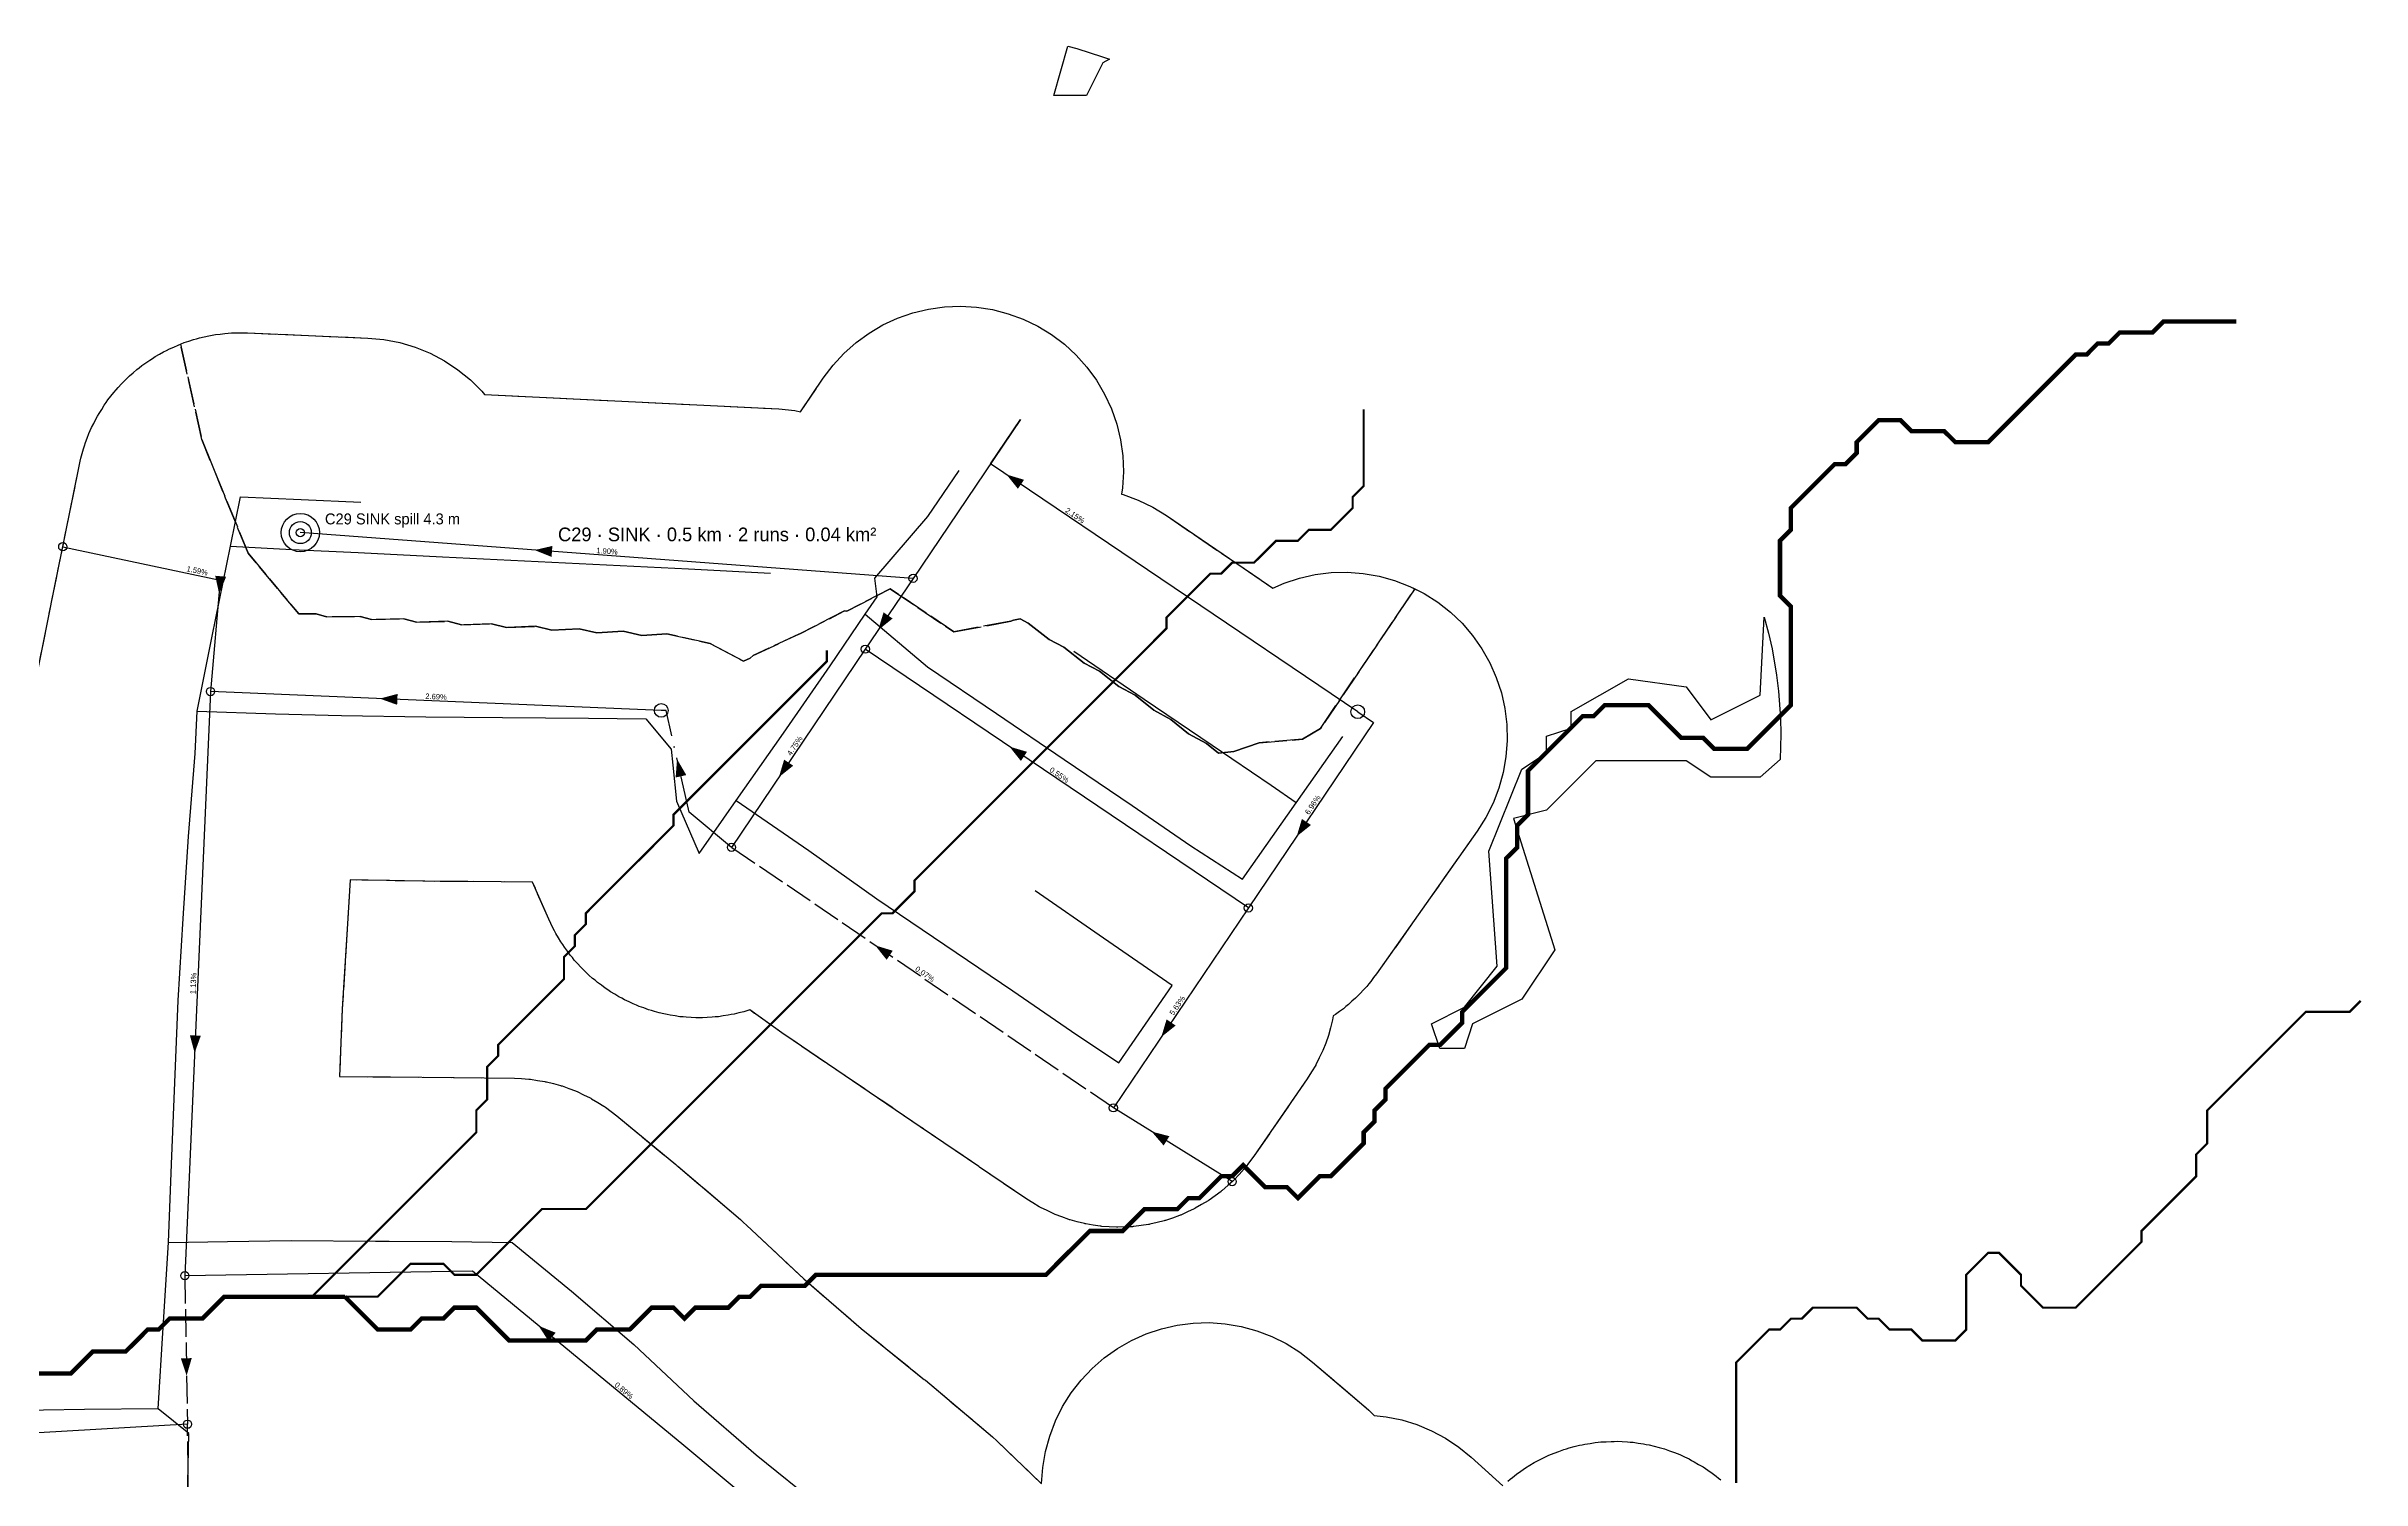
# Model space of a CAD drawing. Header units: metres. Extents: x 441395 to 476894, y 2561381 to 2578972.
# Drawn here: x 450723 to 451569, y 2570204 to 2570727 of the extents above; entities that cross this region are included whole.
import ezdxf
from ezdxf.enums import TextEntityAlignment as Align

# ---------------------------------------------------------------- set-up
doc = ezdxf.new("R2010")
doc.units = ezdxf.units.M
doc.header["$LTSCALE"] = 8
doc.linetypes.add('DASHDOT', pattern=[3.556, 2.54, -0.508, 0, -0.508])
doc.linetypes.add('DASHED', pattern=[1.524, 1.27, -0.254])
for name, color, linetype in [('A_ARROWS', 7, 'Continuous'), ('A_BUILT_2006', 252, 'Continuous'), ('A_CATCH_LABEL', 7, 'Continuous'), ('A_CATCHMENTS', 7, 'Continuous'), ('A_ENVELOPE', 3, 'Continuous'), ('A_GRADIENT', 8, 'Continuous'), ('A_JUNCTIONS', 8, 'Continuous'), ('A_OUTLET_LABEL', 7, 'Continuous'), ('A_OUTLETS', 7, 'Continuous'), ('A_RUNS', 7, 'Continuous'), ('A_STREAMS', 5, 'Continuous'), ('A_WADI', 4, 'Continuous')]:
    doc.layers.add(name, color=color, linetype=linetype)

msp = doc.modelspace()

# ---------------------------------------------------------------- linework, layer by layer
at = {"layer": 'A_ARROWS', "color": 1}
for points in [[(451074.04, 2570570.85), (451080.47, 2570568.92), (451078.23, 2570565.61)], [(450901.65, 2570543.23), (450908.18, 2570544.75), (450907.88, 2570540.76)]]:
    msp.add_solid(points, dxfattribs=at)
at = {"layer": 'A_ARROWS', "color": 3}
for points in [[(450786.45, 2570527.3), (450785.02, 2570533.86), (450789.01, 2570533.5)], [(451027.22, 2570514.06), (451029.14, 2570520.48), (451032.46, 2570518.24)], [(450845.16, 2570488.98), (450851.64, 2570490.71), (450851.47, 2570486.71)], [(450953.73, 2570466.85), (450957.1, 2570461.06), (450953.2, 2570460.17)], [(450990.91, 2570460.28), (450992.84, 2570466.71), (450996.15, 2570464.47)], [(451075.14, 2570471.46), (451081.56, 2570469.54), (451079.32, 2570466.22)], [(451180.05, 2570438.62), (451181.98, 2570445.04), (451185.29, 2570442.81)], [(451026.11, 2570398.84), (451032.52, 2570396.89), (451030.27, 2570393.58)], [(450777.49, 2570359.56), (450775.77, 2570366.04), (450779.77, 2570365.86)], [(451130.61, 2570365.39), (451132.53, 2570371.81), (451135.85, 2570369.58)], [(451127.08, 2570330.83), (451133.57, 2570329.15), (451131.46, 2570325.75)], [(450903.15, 2570259.89), (450909.36, 2570257.36), (450906.82, 2570254.27)], [(450774.57, 2570241.66), (450772.45, 2570248.02), (450776.45, 2570248.09)]]:
    msp.add_solid(points, dxfattribs=at)
at = {"layer": 'A_BUILT_2006', "color": 252}
for points in [[(451045.35, 2570555.54), (451056.76, 2570572.32)], [(450790.59, 2570544.61), (450794.24, 2570562.63)], [(450794.24, 2570562.63), (450816.45, 2570561.67)], [(450816.45, 2570561.67), (450838.2, 2570560.73)], [(451026, 2570533.01), (451045.35, 2570555.54)], [(450783.94, 2570511.75), (450790.59, 2570544.61)], [(450790.59, 2570544.61), (450813.06, 2570543.5)], [(450813.06, 2570543.5), (450837.24, 2570542.3)], [(450837.24, 2570542.3), (450868.05, 2570540.78)], [(450868.05, 2570540.78), (450898.01, 2570539.29)], [(450898.01, 2570539.29), (450927.98, 2570537.81)], [(450927.98, 2570537.81), (450957.94, 2570536.33)], [(450957.94, 2570536.33), (450987.9, 2570534.85)], [(451022.48, 2570519.82), (451026.82, 2570526.13), (451026, 2570533.01)], [(451009.7, 2570500.92), (451022.48, 2570519.82)], [(451022.48, 2570519.82), (451045.22, 2570500.54)], [(450778.46, 2570484.37), (450783.94, 2570511.75)], [(450992.55, 2570476.31), (451009.7, 2570500.92)], [(451045.22, 2570500.54), (451070.41, 2570483.52)], [(451124.4, 2570488.68), (451098.67, 2570506.24)], [(450777.67, 2570468.96), (450778.46, 2570484.37)], [(450778.46, 2570484.37), (450807.03, 2570483.48)], [(450807.03, 2570483.48), (450831.2, 2570482.84)], [(450831.2, 2570482.84), (450862, 2570482.27)], [(451070.41, 2570483.52), (451095.16, 2570466.73)], [(451149.25, 2570471.85), (451124.4, 2570488.68)], [(450862, 2570482.27), (450889.98, 2570482.05)], [(450889.98, 2570482.05), (450921.43, 2570481.8)], [(450921.43, 2570481.8), (450942.35, 2570481.65)], [(450942.35, 2570481.65), (450951.52, 2570470.48), (450952.14, 2570464.72)], [(450975.37, 2570451.72), (450992.55, 2570476.31)], [(451179.85, 2570450.86), (451196.98, 2570475.15)], [(450775.29, 2570438.57), (450777.67, 2570468.96)], [(451095.16, 2570466.73), (451120.01, 2570449.9)], [(451170.69, 2570457.19), (451149.25, 2570471.85)], [(450952.14, 2570464.72), (450953.54, 2570451.48), (450961.86, 2570432.39)], [(451179.85, 2570450.86), (451170.69, 2570457.19)], [(450961.86, 2570432.39), (450975.37, 2570451.72)], [(450975.37, 2570451.72), (451001.85, 2570433.54)], [(451120.01, 2570449.9), (451141.44, 2570435.24)], [(451160.23, 2570423.06), (451179.85, 2570450.86)], [(450773.29, 2570408.63), (450775.29, 2570438.57)], [(451001.85, 2570433.54), (451026.75, 2570415.83)], [(451141.44, 2570435.24), (451160.23, 2570423.06)], [(451026.75, 2570415.83), (451051.5, 2570399.05)], [(451109.49, 2570401.44), (451084.5, 2570418.8)], [(450771.49, 2570378.7), (450773.29, 2570408.63)], [(451051.5, 2570399.05), (451076.35, 2570382.22)], [(451134.52, 2570384.18), (451109.49, 2570401.44)], [(451076.35, 2570382.22), (451097.78, 2570367.56)], [(451115.04, 2570355.89), (451134.52, 2570384.18)], [(450770.28, 2570348.8), (450771.49, 2570378.7)], [(451097.78, 2570367.56), (451115.04, 2570355.89)], [(450769.08, 2570318.89), (450770.28, 2570348.8)], [(450767.93, 2570290.38), (450769.08, 2570318.89)], [(450765.99, 2570259.27), (450767.93, 2570290.38)], [(450767.93, 2570290.38), (450789.55, 2570290.73)], [(450789.55, 2570290.73), (450812.72, 2570291.1)], [(450812.72, 2570291.1), (450843.52, 2570290.85)], [(450843.52, 2570290.85), (450848.57, 2570290.83), (450871.5, 2570290.64)], [(450871.5, 2570290.64), (450893.52, 2570290.34)], [(450893.52, 2570290.34), (450915.13, 2570272.5)], [(450915.13, 2570272.5), (450937.96, 2570253.04)], [(450764.16, 2570229.59), (450765.99, 2570259.27)], [(450937.96, 2570253.04), (450959.81, 2570232.45)], [(450737.32, 2570229.36), (450707.33, 2570228.87)], [(450764.16, 2570229.59), (450737.32, 2570229.36)], [(450775.35, 2570220.55), (450764.16, 2570229.59)], [(450959.81, 2570232.45), (450982.56, 2570212.82)], [(450774.83, 2570190.56), (450775.35, 2570220.55)], [(450982.56, 2570212.82), (451005.9, 2570194)]]:
    msp.add_lwpolyline(points, dxfattribs=at)
at = {"layer": 'A_CATCHMENTS', "color": 1, "linetype": 'DASHED'}
msp.add_lwpolyline([(451014.93, 2570521.01), (450998.58, 2570512.61), (450998.22, 2570512.58), (450981.56, 2570504.71), (450980.43, 2570503.79), (450977.99, 2570502.69), (450965.81, 2570509.14), (450950, 2570512.66), (450940.83, 2570512.01), (450933.99, 2570513.58), (450924.38, 2570512.98), (450917.98, 2570514.49), (450907.93, 2570513.96), (450901.98, 2570515.4), (450891.48, 2570514.94), (450885.97, 2570516.31), (450875.03, 2570515.93), (450869.96, 2570517.22), (450858.58, 2570516.91), (450853.95, 2570518.12), (450842.13, 2570517.9), (450837.94, 2570519.02), (450825.68, 2570518.89), (450821.93, 2570519.91), (450815.56, 2570519.9), (450797.02, 2570542.11), (450780.09, 2570583.67), (450772.37, 2570618.46), (450772.6, 2570618.54), (450773.7, 2570619), (450775.37, 2570619.52), (450777.03, 2570620.11), (450778.18, 2570620.39), (450779.32, 2570620.74), (450781.04, 2570621.1), (450782.74, 2570621.52), (450783.92, 2570621.69), (450785.09, 2570621.93), (450786.83, 2570622.11), (450788.57, 2570622.36), (450789.76, 2570622.41), (450790.94, 2570622.54), (450792.7, 2570622.55), (450794.45, 2570622.63), (450795.64, 2570622.57), (450796.83, 2570622.57), (450819.04, 2570621.61), (450819.04, 2570621.61), (450819.04, 2570621.61), (450840.79, 2570620.67), (450846.65, 2570620.13), (450852.44, 2570619.02), (450858.08, 2570617.34), (450863.53, 2570615.12), (450868.74, 2570612.37), (450873.66, 2570609.13), (450878.23, 2570605.42), (450882.42, 2570601.28), (450883.41, 2570600.09), (450900.98, 2570599.22), (450900.98, 2570599.22), (450900.98, 2570599.22), (450930.94, 2570597.74), (450930.94, 2570597.74), (450930.94, 2570597.74), (450960.9, 2570596.26), (450960.9, 2570596.26), (450960.9, 2570596.26), (450990.86, 2570594.77), (450996.72, 2570594.19), (450998.8, 2570593.78), (451007.15, 2570606.07), (451010.7, 2570610.77), (451014.69, 2570615.1), (451019.09, 2570619.01), (451023.84, 2570622.48), (451028.92, 2570625.47), (451034.26, 2570627.94), (451039.82, 2570629.88), (451045.55, 2570631.26), (451051.38, 2570632.08), (451057.26, 2570632.32), (451063.14, 2570631.98), (451068.96, 2570631.07), (451074.66, 2570629.59), (451080.18, 2570627.56), (451085.48, 2570625), (451090.51, 2570621.93), (451095.21, 2570618.39), (451099.54, 2570614.4), (451103.46, 2570610), (451106.93, 2570605.24), (451109.91, 2570600.17), (451112.39, 2570594.82), (451114.32, 2570589.26), (451115.71, 2570583.54), (451116.52, 2570577.71), (451116.76, 2570571.82), (451116.42, 2570565.95), (451116.06, 2570563.64), (451116.64, 2570563.49), (451122.17, 2570561.45), (451127.47, 2570558.88), (451132.49, 2570555.81), (451158.14, 2570538.3), (451171.36, 2570529.35), (451175.44, 2570531.15), (451181.03, 2570532.99), (451186.78, 2570534.28), (451192.62, 2570534.99), (451198.51, 2570535.13), (451204.38, 2570534.69), (451210.18, 2570533.68), (451215.85, 2570532.11), (451221.34, 2570529.98), (451223.2, 2570529.05), (451188.73, 2570478.01), (451182.18, 2570474.13), (451166.31, 2570472.88), (451157.11, 2570469.64), (451151.46, 2570469.08), (451147.16, 2570472.6), (451140.57, 2570476.17), (451134.14, 2570481.4), (451127.85, 2570484.76), (451121.11, 2570490.19), (451115.13, 2570493.36), (451108.08, 2570498.98), (451102.41, 2570501.95), (451095.06, 2570507.77), (451089.69, 2570510.55), (451082.03, 2570516.56), (451079.07, 2570518.07), (451076.6, 2570517.62), (451075.69, 2570517.26), (451054.87, 2570513.4), (451031.61, 2570529.1), (451015.77, 2570520.96), (451014.93, 2570521.01)], close=True, dxfattribs=at)
at = {"layer": 'A_CATCHMENTS', "color": 3, "linetype": 'DASHED'}
for points in [[(450719.63, 2570496.13), (450725.1, 2570523.52), (450725.12, 2570523.59), (450725.13, 2570523.66), (450731.79, 2570556.52), (450735.44, 2570574.54), (450735.73, 2570575.69), (450735.96, 2570576.86), (450736.46, 2570578.55), (450736.89, 2570580.25), (450737.29, 2570581.37), (450737.63, 2570582.51), (450738.29, 2570584.13), (450738.89, 2570585.78), (450739.4, 2570586.86), (450739.85, 2570587.96), (450740.67, 2570589.51), (450741.43, 2570591.1), (450742.04, 2570592.12), (450742.6, 2570593.17), (450743.56, 2570594.63), (450744.47, 2570596.14), (450745.18, 2570597.09), (450745.84, 2570598.08), (450746.95, 2570599.45), (450748, 2570600.85), (450748.8, 2570601.73), (450749.55, 2570602.66), (450750.78, 2570603.91), (450751.96, 2570605.2), (450752.85, 2570606), (450753.69, 2570606.85), (450755.04, 2570607.97), (450756.34, 2570609.14), (450757.3, 2570609.85), (450758.22, 2570610.61), (450759.67, 2570611.59), (450761.08, 2570612.63), (450762.11, 2570613.24), (450763.09, 2570613.91), (450764.64, 2570614.75), (450766.14, 2570615.64), (450767.22, 2570616.15), (450768.27, 2570616.71), (450769.89, 2570617.4), (450771.48, 2570618.14), (450772.37, 2570618.46), (450780.09, 2570583.67), (450797.02, 2570542.11), (450815.56, 2570519.9), (450821.93, 2570519.91), (450825.68, 2570518.89), (450837.94, 2570519.02), (450842.13, 2570517.9), (450853.95, 2570518.12), (450858.58, 2570516.91), (450869.96, 2570517.22), (450875.03, 2570515.93), (450885.97, 2570516.31), (450891.48, 2570514.94), (450901.98, 2570515.4), (450907.93, 2570513.96), (450917.98, 2570514.49), (450924.38, 2570512.98), (450933.99, 2570513.58), (450940.83, 2570512.01), (450950, 2570512.66), (450965.81, 2570509.14), (450977.99, 2570502.69), (450980.43, 2570503.79), (450981.56, 2570504.71), (450998.22, 2570512.58), (450998.58, 2570512.61), (451014.93, 2570521.01), (451015.77, 2570520.96), (451031.61, 2570529.1), (451054.87, 2570513.4), (451075.69, 2570517.26), (451076.6, 2570517.62), (451079.07, 2570518.07), (451082.03, 2570516.56), (451089.69, 2570510.55), (451095.06, 2570507.77), (451102.41, 2570501.95), (451108.08, 2570498.98), (451115.13, 2570493.36), (451121.11, 2570490.19), (451127.85, 2570484.76), (451134.14, 2570481.4), (451140.57, 2570476.17), (451147.16, 2570472.6), (451151.46, 2570469.08), (451157.11, 2570469.64), (451166.31, 2570472.88), (451182.18, 2570474.13), (451188.73, 2570478.01), (451223.2, 2570529.05), (451226.6, 2570527.33), (451231.57, 2570524.18), (451236.21, 2570520.55), (451240.47, 2570516.49), (451244.31, 2570512.02), (451247.7, 2570507.21), (451250.6, 2570502.08), (451252.98, 2570496.7), (451254.82, 2570491.1), (451256.11, 2570485.36), (451256.82, 2570479.51), (451256.96, 2570473.63), (451256.52, 2570467.75), (451255.51, 2570461.95), (451253.94, 2570456.28), (451251.81, 2570450.79), (451249.16, 2570445.53), (451246.01, 2570440.56), (451228.87, 2570416.27), (451228.87, 2570416.27), (451228.87, 2570416.27), (451209.26, 2570388.47), (451208.17, 2570387.09), (451207.14, 2570385.66), (451206.36, 2570384.77), (451205.63, 2570383.83), (451204.42, 2570382.56), (451203.25, 2570381.24), (451202.38, 2570380.43), (451201.57, 2570379.57), (451200.23, 2570378.42), (451198.94, 2570377.22), (451198, 2570376.5), (451197.11, 2570375.73), (451195.66, 2570374.72), (451194.27, 2570373.65), (451193.44, 2570373.14), (451193.2, 2570371.65), (451193.2, 2570371.63), (451193.19, 2570371.61), (451192.44, 2570368.79), (451191.69, 2570365.96), (451191.68, 2570365.94), (451191.68, 2570365.92), (451190.65, 2570363.18), (451189.63, 2570360.45), (451189.62, 2570360.43), (451189.61, 2570360.41), (451188.32, 2570357.78), (451187.04, 2570355.16), (451187.03, 2570355.14), (451187.02, 2570355.12), (451185.48, 2570352.64), (451183.94, 2570350.15), (451164.46, 2570321.86), (451162.83, 2570319.73), (451161.22, 2570317.58), (451161.04, 2570317.39), (451160.88, 2570317.18), (451159.05, 2570315.22), (451157.24, 2570313.24), (451157.05, 2570313.06), (451156.87, 2570312.87), (451154.86, 2570311.1), (451152.86, 2570309.31), (451152.65, 2570309.15), (451152.45, 2570308.98), (451150.27, 2570307.41), (451148.11, 2570305.82), (451147.88, 2570305.69), (451147.67, 2570305.54), (451145.35, 2570304.19), (451143.04, 2570302.82), (451142.81, 2570302.71), (451142.58, 2570302.58), (451140.14, 2570301.47), (451137.71, 2570300.33), (451137.46, 2570300.25), (451137.22, 2570300.14), (451134.68, 2570299.27), (451132.15, 2570298.38), (451131.9, 2570298.32), (451131.65, 2570298.23), (451129.04, 2570297.62), (451126.43, 2570296.98), (451126.17, 2570296.94), (451125.92, 2570296.88), (451123.26, 2570296.53), (451120.6, 2570296.15), (451120.34, 2570296.14), (451120.09, 2570296.1), (451117.4, 2570296.01), (451114.72, 2570295.89), (451114.46, 2570295.9), (451114.2, 2570295.89), (451111.52, 2570296.06), (451108.84, 2570296.21), (451108.58, 2570296.25), (451108.32, 2570296.27), (451105.67, 2570296.7), (451103.02, 2570297.11), (451102.77, 2570297.17), (451102.51, 2570297.21), (451099.92, 2570297.9), (451097.32, 2570298.57), (451097.07, 2570298.66), (451096.82, 2570298.72), (451094.31, 2570299.66), (451091.78, 2570300.58), (451091.55, 2570300.69), (451091.31, 2570300.78), (451088.9, 2570301.96), (451086.47, 2570303.13), (451086.25, 2570303.26), (451086.02, 2570303.37), (451083.74, 2570304.79), (451081.44, 2570306.18), (451064.18, 2570317.85), (451064.05, 2570317.95), (451063.91, 2570318.03), (451042.58, 2570332.62), (451017.85, 2570349.37), (451017.83, 2570349.38), (451017.82, 2570349.39), (450993.07, 2570366.18), (450992.54, 2570366.58), (450991.98, 2570366.93), (450980.25, 2570375.28), (450979.19, 2570374.99), (450978.08, 2570374.62), (450976.35, 2570374.23), (450974.64, 2570373.76), (450973.48, 2570373.57), (450972.34, 2570373.31), (450970.58, 2570373.09), (450968.83, 2570372.79), (450967.66, 2570372.72), (450966.5, 2570372.57), (450964.73, 2570372.52), (450962.96, 2570372.4), (450961.79, 2570372.43), (450960.61, 2570372.4), (450958.84, 2570372.52), (450957.07, 2570372.58), (450955.91, 2570372.73), (450954.74, 2570372.81), (450952.99, 2570373.11), (450951.23, 2570373.34), (450950.09, 2570373.6), (450948.93, 2570373.8), (450947.22, 2570374.26), (450945.5, 2570374.66), (450944.39, 2570375.04), (450943.25, 2570375.35), (450941.6, 2570375.98), (450939.92, 2570376.54), (450938.85, 2570377.03), (450937.75, 2570377.44), (450936.17, 2570378.23), (450934.55, 2570378.96), (450933.53, 2570379.55), (450932.48, 2570380.07), (450930.98, 2570381.01), (450929.44, 2570381.9), (450928.49, 2570382.58), (450927.5, 2570383.2), (450926.09, 2570384.29), (450924.65, 2570385.32), (450923.77, 2570386.09), (450922.84, 2570386.81), (450921.55, 2570388.02), (450920.22, 2570389.19), (450919.41, 2570390.05), (450918.56, 2570390.85), (450917.4, 2570392.19), (450916.18, 2570393.48), (450915.47, 2570394.41), (450914.7, 2570395.3), (450913.67, 2570396.74), (450912.59, 2570398.14), (450911.97, 2570399.14), (450911.29, 2570400.1), (450910.41, 2570401.64), (450909.47, 2570403.14), (450908.95, 2570404.19), (450908.37, 2570405.21), (450907.64, 2570406.83), (450906.86, 2570408.41), (450900.95, 2570421.96), (450889.51, 2570422.05), (450861.54, 2570422.27), (450861.21, 2570422.29), (450860.88, 2570422.28), (450834.37, 2570422.77), (450833.17, 2570404.83), (450831.42, 2570375.69), (450830.42, 2570350.96), (450843.89, 2570350.85), (450848.82, 2570350.83), (450849.08, 2570350.83), (450872.01, 2570350.63), (450872.16, 2570350.62), (450872.31, 2570350.63), (450894.33, 2570350.33), (450896.95, 2570350.17), (450899.56, 2570350.03), (450899.88, 2570349.98), (450900.21, 2570349.96), (450902.79, 2570349.54), (450905.38, 2570349.15), (450905.7, 2570349.07), (450906.02, 2570349.02), (450908.55, 2570348.35), (450911.09, 2570347.71), (450911.4, 2570347.6), (450911.71, 2570347.51), (450914.17, 2570346.6), (450916.63, 2570345.71), (450916.92, 2570345.57), (450917.23, 2570345.45), (450919.58, 2570344.3), (450921.94, 2570343.18), (450922.22, 2570343.01), (450922.52, 2570342.86), (450924.74, 2570341.49), (450926.99, 2570340.14), (450927.25, 2570339.94), (450927.53, 2570339.77), (450929.61, 2570338.18), (450931.71, 2570336.62), (450953.32, 2570318.78), (450953.68, 2570318.46), (450954.06, 2570318.16), (450976.89, 2570298.7), (450977.98, 2570297.67), (450979.11, 2570296.7), (451000, 2570277.02), (451021, 2570258.9), (451043.56, 2570240.71), (451043.98, 2570240.34), (451044.42, 2570240), (451067.42, 2570220.73), (451068.97, 2570219.31), (451070.55, 2570217.92), (451086.9, 2570202.15)], [(451086.9, 2570202.28), (451087.31, 2570208.16), (451088.29, 2570213.96), (451089.84, 2570219.64), (451091.94, 2570225.15), (451094.56, 2570230.42), (451097.69, 2570235.4), (451101.29, 2570240.06), (451105.34, 2570244.34), (451109.78, 2570248.21), (451114.58, 2570251.62), (451119.69, 2570254.54), (451125.06, 2570256.95), (451130.65, 2570258.82), (451136.39, 2570260.13), (451142.23, 2570260.88), (451148.11, 2570261.05), (451153.99, 2570260.64), (451159.79, 2570259.65), (451165.47, 2570258.11), (451170.98, 2570256.01), (451176.25, 2570253.39), (451181.23, 2570250.26), (451185.89, 2570246.65), (451205.43, 2570229.94), (451206.39, 2570229.03), (451207.4, 2570228.17), (451208.4, 2570227.15), (451212.73, 2570226.69), (451218.43, 2570225.53), (451223.99, 2570223.82), (451229.35, 2570221.58), (451234.48, 2570218.83), (451239.31, 2570215.6), (451243.81, 2570211.91), (451255.37, 2570201.47)], [(451257.24, 2570203.21), (451258.07, 2570203.85), (451258.85, 2570204.55), (451260.39, 2570205.66), (451261.89, 2570206.83), (451262.77, 2570207.38), (451263.62, 2570208), (451265.26, 2570208.95), (451266.87, 2570209.97), (451267.8, 2570210.43), (451268.71, 2570210.96), (451270.43, 2570211.75), (451272.13, 2570212.6), (451273.11, 2570212.98), (451274.06, 2570213.41), (451275.86, 2570214.03), (451277.63, 2570214.71), (451278.64, 2570214.99), (451279.63, 2570215.33), (451281.48, 2570215.77), (451283.31, 2570216.27), (451284.34, 2570216.45), (451285.36, 2570216.69), (451287.24, 2570216.95), (451289.11, 2570217.27), (451290.16, 2570217.34), (451291.19, 2570217.48), (451293.09, 2570217.55), (451294.99, 2570217.69), (451296.03, 2570217.66), (451297.08, 2570217.7), (451298.97, 2570217.58), (451300.87, 2570217.53), (451301.91, 2570217.4), (451302.95, 2570217.34), (451304.83, 2570217.04), (451306.71, 2570216.8), (451307.73, 2570216.57), (451308.77, 2570216.4), (451310.6, 2570215.92), (451312.46, 2570215.5), (451313.45, 2570215.17), (451314.46, 2570214.9), (451316.24, 2570214.24), (451318.04, 2570213.64), (451319, 2570213.22), (451319.98, 2570212.85), (451321.69, 2570212.02), (451323.42, 2570211.25), (451324.33, 2570210.73), (451325.27, 2570210.27), (451326.89, 2570209.27), (451328.54, 2570208.33), (451329.39, 2570207.73), (451330.28, 2570207.18), (451331.8, 2570206.03), (451333.35, 2570204.93), (451334.14, 2570204.25), (451334.97, 2570203.62)]]:
    msp.add_lwpolyline(points, dxfattribs=at)
at = {"layer": 'A_ENVELOPE', "color": 3}
for points in [[(450719.63, 2570496.13), (450725.1, 2570523.52), (450725.12, 2570523.59), (450725.13, 2570523.66), (450731.79, 2570556.52), (450735.44, 2570574.54), (450735.73, 2570575.69), (450735.96, 2570576.86), (450736.46, 2570578.55), (450736.89, 2570580.25), (450737.29, 2570581.37), (450737.63, 2570582.51), (450738.29, 2570584.13), (450738.89, 2570585.78), (450739.4, 2570586.86), (450739.85, 2570587.96), (450740.67, 2570589.51), (450741.43, 2570591.1), (450742.04, 2570592.12), (450742.6, 2570593.17), (450743.56, 2570594.63), (450744.47, 2570596.14), (450745.18, 2570597.09), (450745.84, 2570598.08), (450746.95, 2570599.45), (450748, 2570600.85), (450748.8, 2570601.73), (450749.55, 2570602.66), (450750.78, 2570603.91), (450751.96, 2570605.2), (450752.85, 2570606), (450753.69, 2570606.85), (450755.04, 2570607.97), (450756.34, 2570609.14), (450757.3, 2570609.85), (450758.22, 2570610.61), (450759.67, 2570611.59), (450761.08, 2570612.63), (450762.11, 2570613.24), (450763.09, 2570613.91), (450764.64, 2570614.75), (450766.14, 2570615.64), (450767.22, 2570616.15), (450768.27, 2570616.71), (450769.89, 2570617.4), (450771.48, 2570618.14), (450772.6, 2570618.54), (450773.7, 2570619), (450775.37, 2570619.52), (450777.03, 2570620.11), (450778.18, 2570620.39), (450779.32, 2570620.74), (450781.04, 2570621.1), (450782.74, 2570621.52), (450783.92, 2570621.69), (450785.09, 2570621.93), (450786.83, 2570622.11), (450788.57, 2570622.36), (450789.76, 2570622.41), (450790.94, 2570622.54), (450792.7, 2570622.55), (450794.45, 2570622.63), (450795.64, 2570622.57), (450796.83, 2570622.57), (450819.04, 2570621.61), (450819.04, 2570621.61), (450819.04, 2570621.61), (450840.79, 2570620.67), (450846.65, 2570620.13), (450852.44, 2570619.02), (450858.08, 2570617.34), (450863.53, 2570615.12), (450868.74, 2570612.37), (450873.66, 2570609.13), (450878.23, 2570605.42), (450882.42, 2570601.28), (450883.41, 2570600.09), (450900.98, 2570599.22), (450900.98, 2570599.22), (450900.98, 2570599.22), (450930.94, 2570597.74), (450930.94, 2570597.74), (450930.94, 2570597.74), (450960.9, 2570596.26), (450960.9, 2570596.26), (450960.9, 2570596.26), (450990.86, 2570594.77), (450996.72, 2570594.19), (450998.8, 2570593.78), (451007.15, 2570606.07), (451010.7, 2570610.77), (451014.69, 2570615.1), (451019.09, 2570619.01), (451023.84, 2570622.48), (451028.92, 2570625.47), (451034.26, 2570627.94), (451039.82, 2570629.88), (451045.55, 2570631.26), (451051.38, 2570632.08), (451057.26, 2570632.32), (451063.14, 2570631.98), (451068.96, 2570631.07), (451074.66, 2570629.59), (451080.18, 2570627.56), (451085.48, 2570625), (451090.51, 2570621.93), (451095.21, 2570618.39), (451099.54, 2570614.4), (451103.46, 2570610), (451106.93, 2570605.24), (451109.91, 2570600.17), (451112.39, 2570594.82), (451114.32, 2570589.26), (451115.71, 2570583.54), (451116.52, 2570577.71), (451116.76, 2570571.82), (451116.42, 2570565.95), (451116.06, 2570563.64), (451116.64, 2570563.49), (451122.17, 2570561.45), (451127.47, 2570558.88), (451132.49, 2570555.81), (451158.14, 2570538.3), (451171.36, 2570529.35), (451175.44, 2570531.15), (451181.03, 2570532.99), (451186.78, 2570534.28), (451192.62, 2570534.99), (451198.51, 2570535.13), (451204.38, 2570534.69), (451210.18, 2570533.68), (451215.85, 2570532.11), (451221.34, 2570529.98), (451226.6, 2570527.33), (451231.57, 2570524.18), (451236.21, 2570520.55), (451240.47, 2570516.49), (451244.31, 2570512.02), (451247.7, 2570507.21), (451250.6, 2570502.08), (451252.98, 2570496.7), (451254.82, 2570491.1), (451256.11, 2570485.36), (451256.82, 2570479.51), (451256.96, 2570473.63), (451256.52, 2570467.75), (451255.51, 2570461.95), (451253.94, 2570456.28), (451251.81, 2570450.79), (451249.16, 2570445.53), (451246.01, 2570440.56), (451228.87, 2570416.27), (451228.87, 2570416.27), (451228.87, 2570416.27), (451209.26, 2570388.47), (451208.17, 2570387.09), (451207.14, 2570385.66), (451206.36, 2570384.77), (451205.63, 2570383.83), (451204.42, 2570382.56), (451203.25, 2570381.24), (451202.38, 2570380.43), (451201.57, 2570379.57), (451200.23, 2570378.42), (451198.94, 2570377.22), (451198, 2570376.5), (451197.11, 2570375.73), (451195.66, 2570374.72), (451194.27, 2570373.65), (451193.44, 2570373.14), (451193.2, 2570371.65), (451193.2, 2570371.63), (451193.19, 2570371.61), (451192.44, 2570368.79), (451191.69, 2570365.96), (451191.68, 2570365.94), (451191.68, 2570365.92), (451190.65, 2570363.18), (451189.63, 2570360.45), (451189.62, 2570360.43), (451189.61, 2570360.41), (451188.32, 2570357.78), (451187.04, 2570355.16), (451187.03, 2570355.14), (451187.02, 2570355.12), (451185.48, 2570352.64), (451183.94, 2570350.15), (451164.46, 2570321.86), (451162.83, 2570319.73), (451161.22, 2570317.58), (451161.04, 2570317.39), (451160.88, 2570317.18), (451159.05, 2570315.22), (451157.24, 2570313.24), (451157.05, 2570313.06), (451156.87, 2570312.87), (451154.86, 2570311.1), (451152.86, 2570309.31), (451152.65, 2570309.15), (451152.45, 2570308.98), (451150.27, 2570307.41), (451148.11, 2570305.82), (451147.88, 2570305.69), (451147.67, 2570305.54), (451145.35, 2570304.19), (451143.04, 2570302.82), (451142.81, 2570302.71), (451142.58, 2570302.58), (451140.14, 2570301.47), (451137.71, 2570300.33), (451137.46, 2570300.25), (451137.22, 2570300.14), (451134.68, 2570299.27), (451132.15, 2570298.38), (451131.9, 2570298.32), (451131.65, 2570298.23), (451129.04, 2570297.62), (451126.43, 2570296.98), (451126.17, 2570296.94), (451125.92, 2570296.88), (451123.26, 2570296.53), (451120.6, 2570296.15), (451120.34, 2570296.14), (451120.09, 2570296.1), (451117.4, 2570296.01), (451114.72, 2570295.89), (451114.46, 2570295.9), (451114.2, 2570295.89), (451111.52, 2570296.06), (451108.84, 2570296.21), (451108.58, 2570296.25), (451108.32, 2570296.27), (451105.67, 2570296.7), (451103.02, 2570297.11), (451102.77, 2570297.17), (451102.51, 2570297.21), (451099.92, 2570297.9), (451097.32, 2570298.57), (451097.07, 2570298.66), (451096.82, 2570298.72), (451094.31, 2570299.66), (451091.78, 2570300.58), (451091.55, 2570300.69), (451091.31, 2570300.78), (451088.9, 2570301.96), (451086.47, 2570303.13), (451086.25, 2570303.26), (451086.02, 2570303.37), (451083.74, 2570304.79), (451081.44, 2570306.18), (451064.18, 2570317.85), (451064.05, 2570317.95), (451063.91, 2570318.03), (451042.58, 2570332.62), (451017.85, 2570349.37), (451017.83, 2570349.38), (451017.82, 2570349.39), (450993.07, 2570366.18), (450992.54, 2570366.58), (450991.98, 2570366.93), (450980.25, 2570375.28), (450979.19, 2570374.99), (450978.08, 2570374.62), (450976.35, 2570374.23), (450974.64, 2570373.76), (450973.48, 2570373.57), (450972.34, 2570373.31), (450970.58, 2570373.09), (450968.83, 2570372.79), (450967.66, 2570372.72), (450966.5, 2570372.57), (450964.73, 2570372.52), (450962.96, 2570372.4), (450961.79, 2570372.43), (450960.61, 2570372.4), (450958.84, 2570372.52), (450957.07, 2570372.58), (450955.91, 2570372.73), (450954.74, 2570372.81), (450952.99, 2570373.11), (450951.23, 2570373.34), (450950.09, 2570373.6), (450948.93, 2570373.8), (450947.22, 2570374.26), (450945.5, 2570374.66), (450944.39, 2570375.04), (450943.25, 2570375.35), (450941.6, 2570375.98), (450939.92, 2570376.54), (450938.85, 2570377.03), (450937.75, 2570377.44), (450936.17, 2570378.23), (450934.55, 2570378.96), (450933.53, 2570379.55), (450932.48, 2570380.07), (450930.98, 2570381.01), (450929.44, 2570381.9), (450928.49, 2570382.58), (450927.5, 2570383.2), (450926.09, 2570384.29), (450924.65, 2570385.32), (450923.77, 2570386.09), (450922.84, 2570386.81), (450921.55, 2570388.02), (450920.22, 2570389.19), (450919.41, 2570390.05), (450918.56, 2570390.85), (450917.4, 2570392.19), (450916.18, 2570393.48), (450915.47, 2570394.41), (450914.7, 2570395.3), (450913.67, 2570396.74), (450912.59, 2570398.14), (450911.97, 2570399.14), (450911.29, 2570400.1), (450910.41, 2570401.64), (450909.47, 2570403.14), (450908.95, 2570404.19), (450908.37, 2570405.21), (450907.64, 2570406.83), (450906.86, 2570408.41), (450900.95, 2570421.96), (450889.51, 2570422.05), (450861.54, 2570422.27), (450861.21, 2570422.29), (450860.88, 2570422.28), (450834.37, 2570422.77), (450833.17, 2570404.83), (450831.42, 2570375.69), (450830.42, 2570350.96), (450843.89, 2570350.85), (450848.82, 2570350.83), (450849.08, 2570350.83), (450872.01, 2570350.63), (450872.16, 2570350.62), (450872.31, 2570350.63), (450894.33, 2570350.33), (450896.95, 2570350.17), (450899.56, 2570350.03), (450899.88, 2570349.98), (450900.21, 2570349.96), (450902.79, 2570349.54), (450905.38, 2570349.15), (450905.7, 2570349.07), (450906.02, 2570349.02), (450908.55, 2570348.35), (450911.09, 2570347.71), (450911.4, 2570347.6), (450911.71, 2570347.51), (450914.17, 2570346.6), (450916.63, 2570345.71), (450916.92, 2570345.57), (450917.23, 2570345.45), (450919.58, 2570344.3), (450921.94, 2570343.18), (450922.22, 2570343.01), (450922.52, 2570342.86), (450924.74, 2570341.49), (450926.99, 2570340.14), (450927.25, 2570339.94), (450927.53, 2570339.77), (450929.61, 2570338.18), (450931.71, 2570336.62), (450953.32, 2570318.78), (450953.68, 2570318.46), (450954.06, 2570318.16), (450976.89, 2570298.7), (450977.98, 2570297.67), (450979.11, 2570296.7), (451000, 2570277.02), (451021, 2570258.9), (451043.56, 2570240.71), (451043.98, 2570240.34), (451044.42, 2570240), (451067.42, 2570220.73), (451068.97, 2570219.31), (451070.55, 2570217.92), (451086.9, 2570202.15)], [(451086.9, 2570202.28), (451087.31, 2570208.16), (451088.29, 2570213.96), (451089.84, 2570219.64), (451091.94, 2570225.15), (451094.56, 2570230.42), (451097.69, 2570235.4), (451101.29, 2570240.06), (451105.34, 2570244.34), (451109.78, 2570248.21), (451114.58, 2570251.62), (451119.69, 2570254.54), (451125.06, 2570256.95), (451130.65, 2570258.82), (451136.39, 2570260.13), (451142.23, 2570260.88), (451148.11, 2570261.05), (451153.99, 2570260.64), (451159.79, 2570259.65), (451165.47, 2570258.11), (451170.98, 2570256.01), (451176.25, 2570253.39), (451181.23, 2570250.26), (451185.89, 2570246.65), (451205.43, 2570229.94), (451206.39, 2570229.03), (451207.4, 2570228.17), (451208.4, 2570227.15), (451212.73, 2570226.69), (451218.43, 2570225.53), (451223.99, 2570223.82), (451229.35, 2570221.58), (451234.48, 2570218.83), (451239.31, 2570215.6), (451243.81, 2570211.91), (451255.37, 2570201.47)], [(451257.24, 2570203.21), (451258.07, 2570203.85), (451258.85, 2570204.55), (451260.39, 2570205.66), (451261.89, 2570206.83), (451262.77, 2570207.38), (451263.62, 2570208), (451265.26, 2570208.95), (451266.87, 2570209.97), (451267.8, 2570210.43), (451268.71, 2570210.96), (451270.43, 2570211.75), (451272.13, 2570212.6), (451273.11, 2570212.98), (451274.06, 2570213.41), (451275.86, 2570214.03), (451277.63, 2570214.71), (451278.64, 2570214.99), (451279.63, 2570215.33), (451281.48, 2570215.77), (451283.31, 2570216.27), (451284.34, 2570216.45), (451285.36, 2570216.69), (451287.24, 2570216.95), (451289.11, 2570217.27), (451290.16, 2570217.34), (451291.19, 2570217.48), (451293.09, 2570217.55), (451294.99, 2570217.69), (451296.03, 2570217.66), (451297.08, 2570217.7), (451298.97, 2570217.58), (451300.87, 2570217.53), (451301.91, 2570217.4), (451302.95, 2570217.34), (451304.83, 2570217.04), (451306.71, 2570216.8), (451307.73, 2570216.57), (451308.77, 2570216.4), (451310.6, 2570215.92), (451312.46, 2570215.5), (451313.45, 2570215.17), (451314.46, 2570214.9), (451316.24, 2570214.24), (451318.04, 2570213.64), (451319, 2570213.22), (451319.98, 2570212.85), (451321.69, 2570212.02), (451323.42, 2570211.25), (451324.33, 2570210.73), (451325.27, 2570210.27), (451326.89, 2570209.27), (451328.54, 2570208.33), (451329.39, 2570207.73), (451330.28, 2570207.18), (451331.8, 2570206.03), (451333.35, 2570204.93), (451334.14, 2570204.25), (451334.97, 2570203.62)]]:
    msp.add_lwpolyline(points, dxfattribs=at)
at = {"layer": 'A_JUNCTIONS'}
for centre in [(450816.11, 2570549.62), (450729.34, 2570544.45), (451039.94, 2570532.89), (451022.47, 2570507.03), (450783.31, 2570491.56), (450973.61, 2570434.65), (451162.43, 2570412.52), (451113.12, 2570339.5), (451156.5, 2570312.55), (450773.91, 2570278.21), (450774.89, 2570223.95)]:
    msp.add_circle(centre, 1.5, dxfattribs=at)
at = {"layer": 'A_JUNCTIONS', "color": 30}
for centre in [(450947.93, 2570484.69), (451202.38, 2570484.18)]:
    msp.add_circle(centre, 2.5, dxfattribs=at)
at = {"layer": 'A_OUTLETS', "color": 1}
for radius in [7, 4]:
    msp.add_circle((450816.11, 2570549.62), radius, dxfattribs=at)
at = {"layer": 'A_RUNS', "color": 1}
for points in [[(451202.38, 2570484.18), (451068.22, 2570574.78), (451079.13, 2570590.94), (451039.94, 2570532.89)], [(451039.94, 2570532.89), (450916.84, 2570542.09), (450816.11, 2570549.62)]]:
    msp.add_lwpolyline(points, dxfattribs=at)
at = {"layer": 'A_RUNS', "color": 3}
for points in [[(450729.34, 2570544.45), (450786.89, 2570532.29), (450783.31, 2570491.56)], [(451039.94, 2570532.89), (451022.47, 2570507.03)], [(451022.47, 2570507.03), (450973.61, 2570434.65)], [(451162.43, 2570412.52), (451022.47, 2570507.03)], [(450783.31, 2570491.56), (450778.55, 2570383.57), (450773.91, 2570278.21)], [(450947.93, 2570484.69), (450783.31, 2570491.56)], [(451202.38, 2570484.18), (451208.18, 2570480.27), (451162.43, 2570412.52)], [(451162.43, 2570412.52), (451113.12, 2570339.5)], [(451156.5, 2570312.55), (451113.12, 2570339.5)], [(451068.13, 2570122.63), (451032.93, 2570152.16), (450956.14, 2570216.22), (450878.97, 2570279.82), (450773.91, 2570278.21)], [(450774.89, 2570223.95), (450655.45, 2570217.01)]]:
    msp.add_lwpolyline(points, dxfattribs=at)
at = {"layer": 'A_RUNS', "color": 3, "linetype": 'DASHDOT'}
msp.add_lwpolyline([(450973.61, 2570434.65), (450958.13, 2570447.55), (450949.69, 2570484.61), (450947.93, 2570484.69)], dxfattribs=at)
at = {"layer": 'A_RUNS', "color": 3, "linetype": 'DASHED'}
for points in [[(451113.12, 2570339.5), (450973.61, 2570434.65)], [(450773.91, 2570278.21), (450774.89, 2570223.95)], [(450768.27, 2569933.01), (450773.6, 2570020.42), (450776.17, 2570122.17), (450774.89, 2570223.95)]]:
    msp.add_lwpolyline(points, dxfattribs=at)
at = {"layer": 'A_STREAMS', "color": 5}
for points, const_width in [([(451523.33, 2570626.68), (451520.67, 2570626.68), (451516.67, 2570626.68), (451512.67, 2570626.68), (451508.66, 2570626.68), (451504.66, 2570626.68), (451500.66, 2570626.68), (451496.66, 2570626.68), (451492.66, 2570622.68), (451488.65, 2570622.68), (451484.65, 2570622.68), (451480.65, 2570622.68), (451476.65, 2570618.68), (451472.65, 2570618.68), (451468.65, 2570614.67), (451464.64, 2570614.67), (451460.64, 2570610.67), (451456.64, 2570606.67), (451452.64, 2570602.67), (451448.64, 2570598.67), (451444.64, 2570594.67), (451440.63, 2570590.66), (451436.63, 2570586.66), (451432.63, 2570582.66), (451428.63, 2570582.66), (451424.63, 2570582.66), (451420.63, 2570582.66), (451416.62, 2570586.66), (451412.62, 2570586.66), (451408.62, 2570586.66), (451404.62, 2570586.66), (451400.62, 2570590.66), (451396.61, 2570590.66), (451392.61, 2570590.66), (451388.61, 2570586.66), (451384.61, 2570582.66), (451384.61, 2570578.66), (451380.61, 2570574.66), (451376.61, 2570574.66), (451372.6, 2570570.65), (451368.6, 2570566.65), (451364.6, 2570562.65), (451360.6, 2570558.65), (451360.6, 2570554.65), (451360.6, 2570550.65), (451356.6, 2570546.64), (451356.6, 2570542.64), (451356.6, 2570538.64), (451356.6, 2570534.64), (451356.6, 2570530.64), (451356.6, 2570526.63), (451360.6, 2570522.63), (451360.6, 2570518.63), (451360.6, 2570514.63), (451360.6, 2570510.63), (451360.6, 2570506.63), (451360.6, 2570502.62), (451360.6, 2570498.62), (451360.6, 2570494.62), (451360.6, 2570490.62), (451360.6, 2570486.62), (451356.6, 2570482.62), (451352.6, 2570478.61), (451348.59, 2570474.61), (451344.59, 2570470.61), (451340.59, 2570470.61), (451336.59, 2570470.61), (451332.59, 2570470.61), (451328.58, 2570474.61), (451324.58, 2570474.61), (451320.58, 2570474.61), (451316.58, 2570478.61), (451312.58, 2570482.62), (451308.58, 2570486.62), (451304.57, 2570486.62), (451300.57, 2570486.62), (451296.57, 2570486.62), (451292.57, 2570486.62), (451288.57, 2570482.62), (451284.57, 2570482.62), (451280.56, 2570478.61), (451276.56, 2570474.61), (451272.56, 2570470.61), (451268.56, 2570466.61), (451264.56, 2570462.61), (451264.56, 2570458.6), (451264.56, 2570454.6), (451264.56, 2570450.6), (451264.56, 2570446.6), (451260.56, 2570442.6), (451260.56, 2570438.6), (451260.56, 2570434.59), (451256.55, 2570430.59), (451256.55, 2570426.59), (451256.55, 2570422.59), (451256.55, 2570418.59), (451256.55, 2570414.59), (451256.55, 2570410.58), (451256.55, 2570406.58), (451256.55, 2570402.58), (451256.55, 2570398.58), (451256.55, 2570394.58), (451256.55, 2570390.57), (451252.55, 2570386.57), (451248.55, 2570382.57), (451244.55, 2570378.57), (451240.55, 2570374.57), (451240.55, 2570370.57), (451236.54, 2570366.56), (451232.54, 2570362.56), (451228.54, 2570362.56), (451224.54, 2570358.56), (451220.54, 2570354.56), (451216.54, 2570350.56), (451212.53, 2570346.55), (451212.53, 2570342.55), (451208.53, 2570338.55), (451208.53, 2570334.55), (451204.53, 2570330.55), (451204.53, 2570326.55), (451200.53, 2570322.54), (451196.53, 2570318.54), (451192.53, 2570314.54), (451188.52, 2570314.54), (451184.52, 2570310.54), (451180.52, 2570306.54), (451176.52, 2570310.54), (451172.52, 2570310.54), (451168.52, 2570310.54), (451164.51, 2570314.54), (451160.51, 2570318.54), (451156.51, 2570314.54), (451152.51, 2570314.54), (451148.51, 2570310.54), (451144.5, 2570306.54), (451140.5, 2570306.54), (451136.5, 2570302.54), (451132.5, 2570302.54), (451128.5, 2570302.54), (451124.5, 2570302.54), (451120.49, 2570298.53), (451116.49, 2570294.53), (451112.49, 2570294.53), (451108.49, 2570294.53), (451104.49, 2570294.53), (451100.49, 2570290.53), (451096.48, 2570286.53), (451092.48, 2570282.53), (451088.48, 2570278.52), (451084.48, 2570278.52), (451080.48, 2570278.52), (451076.47, 2570278.52), (451072.47, 2570278.52), (451068.47, 2570278.52), (451064.47, 2570278.52), (451060.47, 2570278.52), (451056.47, 2570278.52), (451052.46, 2570278.52), (451048.46, 2570278.52), (451044.46, 2570278.52), (451040.46, 2570278.52), (451036.46, 2570278.52), (451032.46, 2570278.52), (451028.45, 2570278.52), (451024.45, 2570278.52), (451020.45, 2570278.52), (451016.45, 2570278.52), (451012.45, 2570278.52), (451008.45, 2570278.52), (451004.44, 2570278.52), (451000.44, 2570274.52), (450996.44, 2570274.52), (450992.44, 2570274.52), (450988.44, 2570274.52), (450984.43, 2570274.52), (450980.43, 2570270.52), (450976.43, 2570270.52), (450972.43, 2570266.52), (450968.43, 2570266.52), (450964.43, 2570266.52), (450960.42, 2570266.52), (450956.42, 2570262.52), (450952.42, 2570266.52), (450948.42, 2570266.52), (450944.42, 2570266.52), (450940.42, 2570262.52), (450936.41, 2570258.52), (450932.41, 2570258.52), (450928.41, 2570258.52), (450924.41, 2570258.52), (450920.41, 2570254.51), (450916.4, 2570254.51), (450912.4, 2570254.51), (450908.4, 2570254.51), (450904.4, 2570254.51), (450900.4, 2570254.51), (450896.4, 2570254.51), (450892.39, 2570254.51), (450888.39, 2570258.52), (450884.39, 2570262.52), (450880.39, 2570266.52), (450876.39, 2570266.52), (450872.39, 2570266.52), (450868.38, 2570262.52), (450864.38, 2570262.52), (450860.38, 2570262.52), (450856.38, 2570258.52), (450852.38, 2570258.52), (450848.38, 2570258.52), (450844.37, 2570258.52), (450840.37, 2570262.52), (450836.37, 2570266.52), (450832.37, 2570270.52)], 1.6), ([(451204.53, 2570594.67), (451204.53, 2570590.66), (451204.53, 2570586.66), (451204.53, 2570582.66), (451204.53, 2570578.66), (451204.53, 2570574.66), (451204.53, 2570570.65), (451204.53, 2570566.65), (451200.53, 2570562.65), (451200.53, 2570558.65), (451196.53, 2570554.65), (451192.53, 2570550.65), (451188.52, 2570550.65), (451184.52, 2570550.65), (451180.52, 2570546.64), (451176.52, 2570546.64), (451172.52, 2570546.64), (451168.52, 2570542.64), (451164.51, 2570538.64), (451160.51, 2570538.64), (451156.51, 2570538.64), (451152.51, 2570534.64), (451148.51, 2570534.64), (451144.5, 2570530.64), (451140.5, 2570526.63), (451136.5, 2570522.63), (451132.5, 2570518.63), (451132.5, 2570514.63), (451128.5, 2570510.63), (451124.5, 2570506.63), (451120.49, 2570502.62), (451116.49, 2570498.62), (451112.49, 2570494.62), (451108.49, 2570490.62), (451104.49, 2570486.62), (451100.49, 2570482.62), (451096.48, 2570478.61), (451092.48, 2570474.61), (451088.48, 2570470.61), (451084.48, 2570466.61), (451080.48, 2570462.61), (451076.47, 2570458.6), (451072.47, 2570454.6), (451068.47, 2570450.6), (451064.47, 2570446.6), (451060.47, 2570442.6), (451056.47, 2570438.6), (451052.46, 2570434.59), (451048.46, 2570430.59), (451044.46, 2570426.59), (451040.46, 2570422.59), (451040.46, 2570418.59), (451036.46, 2570414.59), (451032.46, 2570410.58), (451028.45, 2570410.58), (451024.45, 2570406.58), (451020.45, 2570402.58), (451016.45, 2570398.58), (451012.45, 2570394.58), (451008.45, 2570390.57), (451004.44, 2570386.57), (451000.44, 2570382.57), (450996.44, 2570378.57), (450992.44, 2570374.57), (450988.44, 2570370.57), (450984.43, 2570366.56), (450980.43, 2570362.56), (450976.43, 2570358.56), (450972.43, 2570354.56), (450968.43, 2570350.56), (450964.43, 2570346.55), (450960.42, 2570342.55), (450956.42, 2570338.55), (450952.42, 2570334.55), (450948.42, 2570330.55), (450944.42, 2570326.55), (450940.42, 2570322.54), (450936.41, 2570318.54), (450932.41, 2570314.54), (450928.41, 2570310.54), (450924.41, 2570306.54), (450920.41, 2570302.54), (450916.4, 2570302.54), (450912.4, 2570302.54), (450908.4, 2570302.54), (450904.4, 2570302.54), (450900.4, 2570298.53), (450896.4, 2570294.53), (450892.39, 2570290.53), (450888.39, 2570286.53), (450884.39, 2570282.53), (450880.39, 2570278.52), (450876.39, 2570278.52), (450872.39, 2570278.52), (450868.38, 2570282.53), (450864.38, 2570282.53), (450860.38, 2570282.53), (450856.38, 2570282.53), (450852.38, 2570278.52), (450848.38, 2570274.52), (450844.37, 2570270.52), (450840.37, 2570270.52), (450836.37, 2570270.52), (450832.37, 2570270.52)], 0.8), ([(451008.45, 2570506.63), (451008.45, 2570502.62), (451004.44, 2570498.62), (451000.44, 2570494.62), (450996.44, 2570490.62), (450992.44, 2570486.62), (450988.44, 2570482.62), (450984.43, 2570478.61), (450980.43, 2570474.61), (450976.43, 2570470.61), (450972.43, 2570466.61), (450968.43, 2570462.61), (450964.43, 2570458.6), (450960.42, 2570454.6), (450956.42, 2570450.6), (450952.42, 2570446.6), (450952.42, 2570442.6), (450948.42, 2570438.6), (450944.42, 2570434.59), (450940.42, 2570430.59), (450936.41, 2570426.59), (450932.41, 2570422.59), (450928.41, 2570418.59), (450924.41, 2570414.59), (450920.41, 2570410.58), (450920.41, 2570406.58), (450916.4, 2570402.58), (450916.4, 2570398.58), (450912.4, 2570394.58), (450912.4, 2570390.57), (450912.4, 2570386.57), (450908.4, 2570382.57), (450904.4, 2570378.57), (450900.4, 2570374.57), (450896.4, 2570370.57), (450892.39, 2570366.56), (450888.39, 2570362.56), (450888.39, 2570358.56), (450884.39, 2570354.56), (450884.39, 2570350.56), (450884.39, 2570346.55), (450884.39, 2570342.55), (450880.39, 2570338.55), (450880.39, 2570334.55), (450880.39, 2570330.55), (450876.39, 2570326.55), (450872.39, 2570322.54), (450868.38, 2570318.54), (450864.38, 2570314.54), (450860.38, 2570310.54), (450856.38, 2570306.54), (450852.38, 2570302.54), (450848.38, 2570298.53), (450844.37, 2570294.53), (450840.37, 2570290.53), (450836.37, 2570286.53), (450832.37, 2570282.53), (450828.37, 2570278.52), (450824.36, 2570274.52), (450820.36, 2570270.52)], 0.8), ([(451568.69, 2570378.57), (451564.69, 2570374.57), (451560.69, 2570374.57), (451556.68, 2570374.57), (451552.68, 2570374.57), (451548.68, 2570374.57), (451544.68, 2570370.57), (451540.68, 2570366.56), (451536.68, 2570362.56), (451532.67, 2570358.56), (451528.67, 2570354.56), (451524.67, 2570350.56), (451520.67, 2570346.55), (451516.67, 2570342.55), (451512.67, 2570338.55), (451512.67, 2570334.55), (451512.67, 2570330.55), (451512.67, 2570326.55), (451508.66, 2570322.54), (451508.66, 2570318.54), (451508.66, 2570314.54), (451504.66, 2570310.54), (451500.66, 2570306.54), (451496.66, 2570302.54), (451492.66, 2570298.53), (451488.65, 2570294.53), (451488.65, 2570290.53), (451484.65, 2570286.53), (451480.65, 2570282.53), (451476.65, 2570278.52), (451472.65, 2570274.52), (451468.65, 2570270.52), (451464.64, 2570266.52), (451460.64, 2570266.52), (451456.64, 2570266.52), (451452.64, 2570266.52), (451448.64, 2570270.52), (451444.64, 2570274.52), (451444.64, 2570278.52), (451440.63, 2570282.53), (451436.63, 2570286.53), (451432.63, 2570286.53), (451428.63, 2570282.53), (451424.63, 2570278.52), (451424.63, 2570274.52), (451424.63, 2570270.52), (451424.63, 2570266.52), (451424.63, 2570262.52), (451424.63, 2570258.52), (451420.63, 2570254.51), (451416.62, 2570254.51), (451412.62, 2570254.51), (451408.62, 2570254.51), (451404.62, 2570258.52), (451400.62, 2570258.52), (451396.61, 2570258.52), (451392.61, 2570262.52), (451388.61, 2570262.52), (451384.61, 2570266.52), (451380.61, 2570266.52), (451376.61, 2570266.52), (451372.6, 2570266.52), (451368.6, 2570266.52), (451364.6, 2570262.52), (451360.6, 2570262.52), (451356.6, 2570258.52), (451352.6, 2570258.52), (451348.59, 2570254.51), (451344.59, 2570250.51), (451340.59, 2570246.51), (451340.59, 2570242.51), (451340.59, 2570238.51), (451340.59, 2570234.5), (451340.59, 2570230.5), (451340.59, 2570226.5), (451340.59, 2570222.5), (451340.59, 2570218.5), (451340.59, 2570214.5), (451340.59, 2570210.49), (451340.59, 2570206.49), (451340.59, 2570202.49)], 0.8), ([(450820.36, 2570270.52), (450816.36, 2570270.52), (450812.36, 2570270.52), (450808.36, 2570270.52), (450804.36, 2570270.52), (450800.35, 2570270.52), (450796.35, 2570270.52), (450792.35, 2570270.52), (450788.35, 2570270.52), (450784.35, 2570266.52), (450780.35, 2570262.52), (450776.34, 2570262.52), (450772.34, 2570262.52), (450768.34, 2570262.52), (450764.34, 2570258.52), (450760.34, 2570258.52), (450756.34, 2570254.51), (450752.33, 2570250.51), (450748.33, 2570250.51), (450744.33, 2570250.51), (450740.33, 2570250.51), (450736.33, 2570246.51), (450732.32, 2570242.51), (450728.32, 2570242.51), (450724.32, 2570242.51), (450720.32, 2570242.51)], 1.6), ([(450832.37, 2570270.52), (450828.37, 2570270.52), (450824.36, 2570270.52), (450820.36, 2570270.52)], 1.6)]:
    msp.add_lwpolyline(points, dxfattribs=dict(at, const_width=const_width))
at = {"layer": 'A_WADI', "color": 4}
for points in [[(451109.31, 2570721.24), (451103.31, 2570709.24), (451091.31, 2570709.24), (451096.46, 2570727.24), (451099.75, 2570726.39), (451109.12, 2570723.46), (451111.68, 2570722.53), (451109.31, 2570721.24)], [(451349.31, 2570460.24), (451331.31, 2570460.24), (451322.31, 2570466.24), (451289.31, 2570466.24), (451271.31, 2570448.24), (451259.31, 2570445.24), (451274.31, 2570397.24), (451262.31, 2570379.24), (451244.31, 2570370.24), (451241.31, 2570361.24), (451232.31, 2570361.24), (451229.31, 2570370.24), (451241.31, 2570376.24), (451253.31, 2570391.24), (451250.31, 2570433.24), (451262.31, 2570463.24), (451271.31, 2570469.24), (451271.31, 2570475.24), (451280.31, 2570478.24), (451280.31, 2570484.24), (451301.31, 2570496.24), (451322.31, 2570493.24), (451331.31, 2570481.24), (451349.31, 2570490.24), (451350.81, 2570518.73), (451352.41, 2570512.93), (451353.7, 2570507.18), (451355.37, 2570497.51), (451356.08, 2570491.67), (451356.8, 2570481.88), (451356.94, 2570475.99), (451356.7, 2570466.7), (451349.31, 2570460.24)]]:
    msp.add_lwpolyline(points, close=True, dxfattribs=at)

# ---------------------------------------------------------------- texts
at = {"layer": 'A_CATCH_LABEL', "color": 1}
msp.add_text('C29 · SINK · 0.5 km · 2 runs · 0.04 km²', height=5, dxfattribs=at).set_placement((450968.38, 2570548.96), align=Align.MIDDLE_CENTER)
at = {"layer": 'A_GRADIENT', "color": 1}
for s, rotation, p in [('2.15%', 325.96978, (451098.2, 2570554.54)), ('1.90%', 355.72616, (450928.02, 2570541.26))]:
    msp.add_text(s, height=2, rotation=rotation, dxfattribs=at).set_placement(p, align=Align.BOTTOM_CENTER)
at = {"layer": 'A_GRADIENT', "color": 3}
for s, rotation, p in [('1.59%', -11.92784, (450778.12, 2570534.14)), ('2.69%', 357.60904, (450865.62, 2570488.12)), ('4.75%', 55.97785, (450998.04, 2570470.84)), ('0.55%', 325.96978, (451092.45, 2570459.77)), ('6.96%', 55.97217, (451187.26, 2570449.29)), ('0.07%', 325.70764, (451043.37, 2570387.07)), ('1.13%', 87.47751, (450778.61, 2570384.89)), ('5.63%', 55.97217, (451137.78, 2570376.01)), ('0.89%', 320.50842, (450933.32, 2570235.02))]:
    msp.add_text(s, height=2, rotation=rotation, dxfattribs=at).set_placement(p, align=Align.BOTTOM_CENTER)
at = {"layer": 'A_OUTLET_LABEL', "color": 1}
msp.add_text('C29 SINK spill 4.3 m', height=4, dxfattribs=at).set_placement((450825.11, 2570552.62))

doc.saveas('drawing.dxf')
